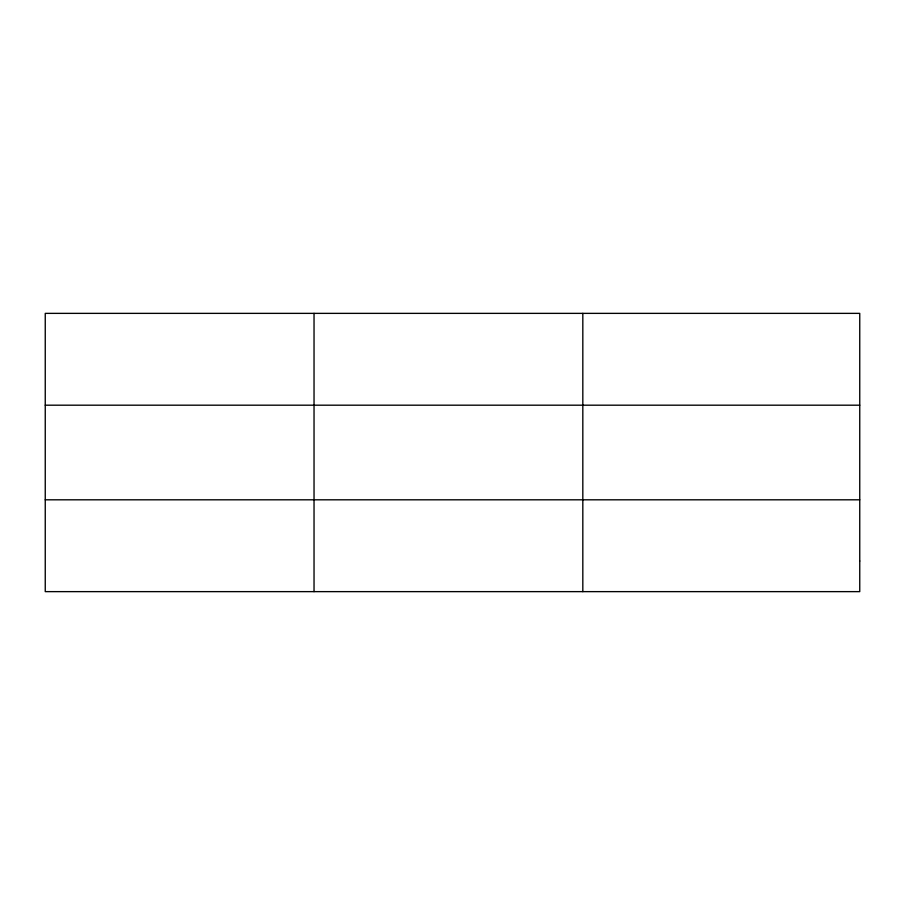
<?xml version="1.0" encoding="UTF-8"?>
<svg xmlns="http://www.w3.org/2000/svg" width="905" height="905" viewBox="0 0 905 905"><rect width="100%" height="100%" fill="white"/><g stroke="black" fill="none" stroke-linecap="round" stroke-linejoin="round"><path stroke-width="1.36" d="M45.25 405.191L859.75 405.191M45.25 499.809L859.75 499.809M582.82 313.368L582.82 591.632M314.035 313.368L314.035 591.632M859.75 561.021L859.75 591.632L45.25 591.632L45.25 313.368L859.75 313.368L859.75 561.021"/></g></svg>
